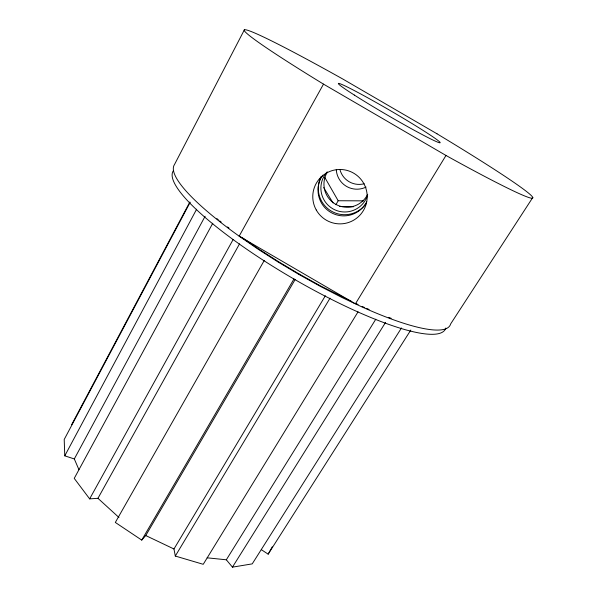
<?xml version="1.0" encoding="UTF-8"?>
<svg xmlns="http://www.w3.org/2000/svg" width="597" height="597" viewBox="0 0 597 597"><rect width="100%" height="100%" fill="white"/><g stroke="black" fill="none" stroke-linecap="round" stroke-linejoin="round"><path stroke-width="0.9" d="M532.793 197.48L450.638 323.947A159.533 31.932 30.2 0 1 361.901 306.91L341.656 297.343L320.582 286.493L299.224 274.62L299.433 274.172L278.657 261.77L258.725 249.001L241.554 237.196M244.367 29.85L174.481 164.563A159.533 31.932 30.2 0 0 239.158 236.166L257.971 249.113L278.165 262.053L299.224 274.62M71.633 424.676L189.861 201.995M190.144 202.361L64.207 439.482L64.774 455.839L74.319 458.944L78.953 469.72M64.774 455.839L196.622 209.219M74.319 458.944L205.114 216.248M212.756 223.256L74.237 478.384L89.647 498.876L97.953 498.308L118.952 517.487M89.647 498.876L233.173 239.464M436.974 133.773L342.85 79.058A166.966 7.657 30.2 0 0 244.591 29.753A166.966 7.657 30.2 0 0 323.499 84.125L239.158 236.166L355.409 303.843L445.989 155.459L452.563 159.115A166.966 7.657 30.2 0 0 532.621 197.152A166.966 7.657 30.2 0 0 436.982 133.788L436.385 133.429M97.953 498.308L239.539 243.852M261.337 549.665L268.157 554.158L272.247 546.83M335.932 204.711L338.171 200.741L324.708 177.279M264.247 260.486L115.325 522.442L141.735 540.098L145.758 535.546L295.127 279.56M141.735 540.098L294.008 278.889M358.043 311.835L203.234 564.307L175.302 556.053L173.966 548.986L325.358 295.754M175.302 556.053L330.022 298.187M207.122 557.814L226.33 559.792L375.804 319.208M226.33 559.792L232.449 567.15L385.587 322.358M401.475 327.969L252.225 563.874L232.449 567.15M268.157 554.158L410.803 330.059M338.171 200.741L363.655 200.853M339.618 206.398L353.394 206.786M351.708 301.515L320.499 285.881L299.433 274.172M355.693 303.403L358.088 304.53M145.758 535.546L173.966 548.986M323.499 84.125L445.989 155.459M323.678 187.577L333.036 202.92M445.81 328.044A157.407 32.462 30.2 0 1 295.485 279.918A157.407 32.462 30.2 0 1 173.302 170.809M391.177 318.32A157.698 31.551 30.2 0 1 388.654 317.388M369.095 309.485A157.698 31.551 30.2 0 1 366.513 308.365M364.774 307.597A157.698 31.551 30.2 0 1 362.155 306.433M228.994 228.039A157.698 31.551 30.2 0 1 227.569 226.964M221.174 222.032A157.698 31.551 30.2 0 1 219.718 220.883M218.286 219.741A157.698 31.551 30.2 0 1 216.868 218.599M364.207 183.749A20.156 19.94 -59.2 0 1 339.947 169.623M366.073 187.085A20.999 20.805 -59 0 1 336.275 169.735M366.745 201.756A25.79 25.753 -59.8 0 1 330.44 212.181A25.79 25.753 -59.8 0 1 322.79 175.19M367.558 195.316A23.947 23.887 -58.4 0 1 332.745 208.741A23.947 23.887 -58.4 0 1 327.238 171.846M367.707 194.338A23.149 23.067 -59.1 0 1 336.133 204.54A23.149 23.067 -59.1 0 1 327.014 172.652M366.386 203.204A26.41 26.35 -58.3 0 1 331.357 211.137A26.41 26.35 -58.3 0 1 320.962 176.764M354.349 95.08A58.954 2.672 30.2 0 0 438.765 142.549A58.954 2.672 30.2 0 0 374.222 101.415A58.954 2.672 30.2 0 0 354.349 95.08M316.261 209.987A27.216 27.201 29.6 0 0 363.386 210.562A27.216 27.201 29.6 0 0 340.297 169.473A27.216 27.201 29.6 0 0 316.261 209.987"/></g></svg>
